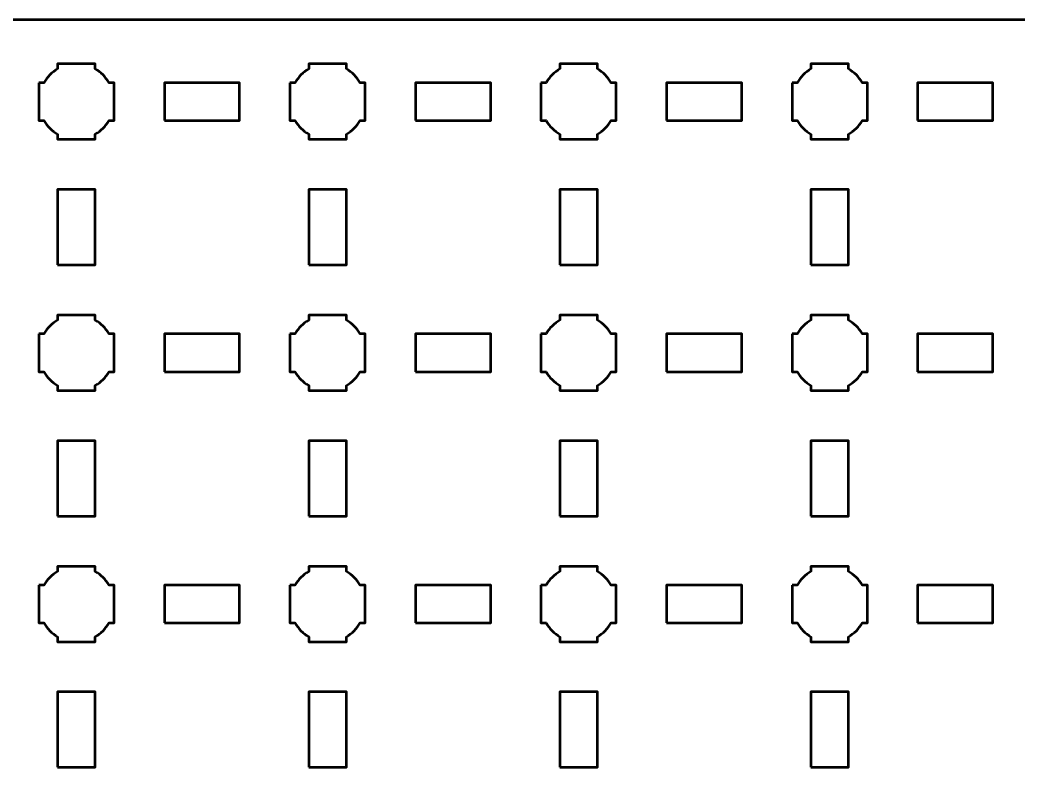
# Model space of a CAD drawing. Header units: centimetres. Extents: x -40.1 to 19.1, y -39.5 to 9.8.
# Drawn here: x -3.95 to 4, y 3.73 to 9.8 of the extents above; entities that cross this region are included whole.
import ezdxf

# ---------------------------------------------------------------- set-up
doc = ezdxf.new("R2010")
doc.units = ezdxf.units.CM
doc.header["$MEASUREMENT"] = 0
doc.layers.add('Layer 1', color=7, linetype='Continuous')

msp = doc.modelspace()

# ---------------------------------------------------------------- linework, layer by layer
at = {"layer": 'Layer 1', "lineweight": 53}
for points in [[(-2.8, 9), (-2.2, 9), (-2.2, 9.3), (-2.8, 9.3), (-2.8, 9)], [(-0.8, 9), (-0.2, 9), (-0.2, 9.3), (-0.8, 9.3), (-0.8, 9)], [(1.2, 9), (1.8, 9), (1.8, 9.3), (1.2, 9.3), (1.2, 9)], [(3.2, 9), (3.8, 9), (3.8, 9.3), (3.2, 9.3), (3.2, 9)], [(-3.65, 7.85), (-3.35, 7.85), (-3.35, 8.45), (-3.65, 8.45), (-3.65, 7.85)], [(-1.65, 7.85), (-1.35, 7.85), (-1.35, 8.45), (-1.65, 8.45), (-1.65, 7.85)], [(0.35, 7.85), (0.65, 7.85), (0.65, 8.45), (0.35, 8.45), (0.35, 7.85)], [(2.35, 7.85), (2.65, 7.85), (2.65, 8.45), (2.35, 8.45), (2.35, 7.85)], [(-2.8, 7), (-2.2, 7), (-2.2, 7.3), (-2.8, 7.3), (-2.8, 7)], [(-0.8, 7), (-0.2, 7), (-0.2, 7.3), (-0.8, 7.3), (-0.8, 7)], [(1.2, 7), (1.8, 7), (1.8, 7.3), (1.2, 7.3), (1.2, 7)], [(3.2, 7), (3.8, 7), (3.8, 7.3), (3.2, 7.3), (3.2, 7)], [(-3.65, 5.85), (-3.35, 5.85), (-3.35, 6.45), (-3.65, 6.45), (-3.65, 5.85)], [(-1.65, 5.85), (-1.35, 5.85), (-1.35, 6.45), (-1.65, 6.45), (-1.65, 5.85)], [(0.35, 5.85), (0.65, 5.85), (0.65, 6.45), (0.35, 6.45), (0.35, 5.85)], [(2.35, 5.85), (2.65, 5.85), (2.65, 6.45), (2.35, 6.45), (2.35, 5.85)], [(-2.8, 5), (-2.2, 5), (-2.2, 5.3), (-2.8, 5.3), (-2.8, 5)], [(-0.8, 5), (-0.2, 5), (-0.2, 5.3), (-0.8, 5.3), (-0.8, 5)], [(1.2, 5), (1.8, 5), (1.8, 5.3), (1.2, 5.3), (1.2, 5)], [(3.2, 5), (3.8, 5), (3.8, 5.3), (3.2, 5.3), (3.2, 5)], [(-3.65, 3.85), (-3.35, 3.85), (-3.35, 4.45), (-3.65, 4.45), (-3.65, 3.85)], [(-1.65, 3.85), (-1.35, 3.85), (-1.35, 4.45), (-1.65, 4.45), (-1.65, 3.85)], [(0.35, 3.85), (0.65, 3.85), (0.65, 4.45), (0.35, 4.45), (0.35, 3.85)], [(2.35, 3.85), (2.65, 3.85), (2.65, 4.45), (2.35, 4.45), (2.35, 3.85)]]:
    msp.add_lwpolyline(points, close=True, dxfattribs=at)
for points, knots in [([(-40.15, -39), (-40.15, -39), (-40.15, 9.3), (-40.15, 9.3), (-40.15, 9.3), (-40.15, 9.57609), (-39.92609, 9.8), (-39.65, 9.8), (-39.65, 9.8), (-39.65, 9.8), (18.65, 9.8), (18.65, 9.8), (18.65, 9.8), (18.92609, 9.8), (19.15, 9.57609), (19.15, 9.3), (19.15, 9.3), (19.15, 9.3), (19.15, -39), (19.15, -39), (19.15, -39), (19.15, -39.27609), (18.92609, -39.5), (18.65, -39.5), (18.65, -39.5), (18.65, -39.5), (-39.65, -39.5), (-39.65, -39.5), (-39.65, -39.5), (-39.92609, -39.5), (-40.15, -39.27609), (-40.15, -39)], [0, 0, 0, 0, 0.125, 0.125, 0.125, 0.125, 0.25, 0.25, 0.25, 0.25, 0.375, 0.375, 0.375, 0.375, 0.5, 0.5, 0.5, 0.5, 0.625, 0.625, 0.625, 0.625, 0.75, 0.75, 0.75, 0.75, 0.875, 0.875, 0.875, 0.875, 1, 1, 1, 1]), ([(-3.8, 9.3), (-3.8, 9.3), (-3.75985, 9.3), (-3.75985, 9.3), (-3.75985, 9.3), (-3.7335, 9.34553), (-3.69553, 9.3835), (-3.65, 9.40985), (-3.65, 9.40985), (-3.65, 9.40985), (-3.65, 9.45), (-3.65, 9.45), (-3.65, 9.45), (-3.65, 9.45), (-3.5, 9.45), (-3.5, 9.45), (-3.5, 9.45), (-3.5, 9.45), (-3.35, 9.45), (-3.35, 9.45), (-3.35, 9.45), (-3.35, 9.45), (-3.35, 9.40985), (-3.35, 9.40985), (-3.35, 9.40985), (-3.30447, 9.3835), (-3.2665, 9.34553), (-3.24015, 9.3), (-3.24015, 9.3), (-3.24015, 9.3), (-3.2, 9.3), (-3.2, 9.3), (-3.2, 9.3), (-3.2, 9.3), (-3.2, 9.15), (-3.2, 9.15), (-3.2, 9.15), (-3.2, 9.15), (-3.2, 9), (-3.2, 9), (-3.2, 9), (-3.2, 9), (-3.24015, 9), (-3.24015, 9), (-3.24015, 9), (-3.2665, 8.95447), (-3.30447, 8.9165), (-3.35, 8.89015), (-3.35, 8.89015), (-3.35, 8.89015), (-3.35, 8.85), (-3.35, 8.85), (-3.35, 8.85), (-3.35, 8.85), (-3.5, 8.85), (-3.5, 8.85), (-3.5, 8.85), (-3.5, 8.85), (-3.65, 8.85), (-3.65, 8.85), (-3.65, 8.85), (-3.65, 8.85), (-3.65, 8.89015), (-3.65, 8.89015), (-3.65, 8.89015), (-3.69553, 8.9165), (-3.7335, 8.95447), (-3.75985, 9), (-3.75985, 9), (-3.75985, 9), (-3.8, 9), (-3.8, 9), (-3.8, 9), (-3.8, 9), (-3.8, 9.15), (-3.8, 9.15), (-3.8, 9.15), (-3.8, 9.15), (-3.8, 9.3), (-3.8, 9.3)], [0, 0, 0, 0, 0.05, 0.05, 0.05, 0.05, 0.1, 0.1, 0.1, 0.1, 0.15, 0.15, 0.15, 0.15, 0.2, 0.2, 0.2, 0.2, 0.25, 0.25, 0.25, 0.25, 0.3, 0.3, 0.3, 0.3, 0.35, 0.35, 0.35, 0.35, 0.4, 0.4, 0.4, 0.4, 0.45, 0.45, 0.45, 0.45, 0.5, 0.5, 0.5, 0.5, 0.55, 0.55, 0.55, 0.55, 0.6, 0.6, 0.6, 0.6, 0.65, 0.65, 0.65, 0.65, 0.7, 0.7, 0.7, 0.7, 0.75, 0.75, 0.75, 0.75, 0.8, 0.8, 0.8, 0.8, 0.85, 0.85, 0.85, 0.85, 0.9, 0.9, 0.9, 0.9, 0.95, 0.95, 0.95, 0.95, 1, 1, 1, 1]), ([(-1.8, 9.3), (-1.8, 9.3), (-1.75985, 9.3), (-1.75985, 9.3), (-1.75985, 9.3), (-1.7335, 9.34553), (-1.69553, 9.3835), (-1.65, 9.40985), (-1.65, 9.40985), (-1.65, 9.40985), (-1.65, 9.45), (-1.65, 9.45), (-1.65, 9.45), (-1.65, 9.45), (-1.5, 9.45), (-1.5, 9.45), (-1.5, 9.45), (-1.5, 9.45), (-1.35, 9.45), (-1.35, 9.45), (-1.35, 9.45), (-1.35, 9.45), (-1.35, 9.40985), (-1.35, 9.40985), (-1.35, 9.40985), (-1.30447, 9.3835), (-1.2665, 9.34553), (-1.24015, 9.3), (-1.24015, 9.3), (-1.24015, 9.3), (-1.2, 9.3), (-1.2, 9.3), (-1.2, 9.3), (-1.2, 9.3), (-1.2, 9.15), (-1.2, 9.15), (-1.2, 9.15), (-1.2, 9.15), (-1.2, 9), (-1.2, 9), (-1.2, 9), (-1.2, 9), (-1.24015, 9), (-1.24015, 9), (-1.24015, 9), (-1.2665, 8.95447), (-1.30447, 8.9165), (-1.35, 8.89015), (-1.35, 8.89015), (-1.35, 8.89015), (-1.35, 8.85), (-1.35, 8.85), (-1.35, 8.85), (-1.35, 8.85), (-1.5, 8.85), (-1.5, 8.85), (-1.5, 8.85), (-1.5, 8.85), (-1.65, 8.85), (-1.65, 8.85), (-1.65, 8.85), (-1.65, 8.85), (-1.65, 8.89015), (-1.65, 8.89015), (-1.65, 8.89015), (-1.69553, 8.9165), (-1.7335, 8.95447), (-1.75985, 9), (-1.75985, 9), (-1.75985, 9), (-1.8, 9), (-1.8, 9), (-1.8, 9), (-1.8, 9), (-1.8, 9.15), (-1.8, 9.15), (-1.8, 9.15), (-1.8, 9.15), (-1.8, 9.3), (-1.8, 9.3)], [0, 0, 0, 0, 0.05, 0.05, 0.05, 0.05, 0.1, 0.1, 0.1, 0.1, 0.15, 0.15, 0.15, 0.15, 0.2, 0.2, 0.2, 0.2, 0.25, 0.25, 0.25, 0.25, 0.3, 0.3, 0.3, 0.3, 0.35, 0.35, 0.35, 0.35, 0.4, 0.4, 0.4, 0.4, 0.45, 0.45, 0.45, 0.45, 0.5, 0.5, 0.5, 0.5, 0.55, 0.55, 0.55, 0.55, 0.6, 0.6, 0.6, 0.6, 0.65, 0.65, 0.65, 0.65, 0.7, 0.7, 0.7, 0.7, 0.75, 0.75, 0.75, 0.75, 0.8, 0.8, 0.8, 0.8, 0.85, 0.85, 0.85, 0.85, 0.9, 0.9, 0.9, 0.9, 0.95, 0.95, 0.95, 0.95, 1, 1, 1, 1]), ([(0.2, 9.3), (0.2, 9.3), (0.24015, 9.3), (0.24015, 9.3), (0.24015, 9.3), (0.2665, 9.34553), (0.30447, 9.3835), (0.35, 9.40985), (0.35, 9.40985), (0.35, 9.40985), (0.35, 9.45), (0.35, 9.45), (0.35, 9.45), (0.35, 9.45), (0.5, 9.45), (0.5, 9.45), (0.5, 9.45), (0.5, 9.45), (0.65, 9.45), (0.65, 9.45), (0.65, 9.45), (0.65, 9.45), (0.65, 9.40985), (0.65, 9.40985), (0.65, 9.40985), (0.69553, 9.3835), (0.7335, 9.34553), (0.75985, 9.3), (0.75985, 9.3), (0.75985, 9.3), (0.8, 9.3), (0.8, 9.3), (0.8, 9.3), (0.8, 9.3), (0.8, 9.15), (0.8, 9.15), (0.8, 9.15), (0.8, 9.15), (0.8, 9), (0.8, 9), (0.8, 9), (0.8, 9), (0.75985, 9), (0.75985, 9), (0.75985, 9), (0.7335, 8.95447), (0.69553, 8.9165), (0.65, 8.89015), (0.65, 8.89015), (0.65, 8.89015), (0.65, 8.85), (0.65, 8.85), (0.65, 8.85), (0.65, 8.85), (0.5, 8.85), (0.5, 8.85), (0.5, 8.85), (0.5, 8.85), (0.35, 8.85), (0.35, 8.85), (0.35, 8.85), (0.35, 8.85), (0.35, 8.89015), (0.35, 8.89015), (0.35, 8.89015), (0.30447, 8.9165), (0.2665, 8.95447), (0.24015, 9), (0.24015, 9), (0.24015, 9), (0.2, 9), (0.2, 9), (0.2, 9), (0.2, 9), (0.2, 9.15), (0.2, 9.15), (0.2, 9.15), (0.2, 9.15), (0.2, 9.3), (0.2, 9.3)], [0, 0, 0, 0, 0.05, 0.05, 0.05, 0.05, 0.1, 0.1, 0.1, 0.1, 0.15, 0.15, 0.15, 0.15, 0.2, 0.2, 0.2, 0.2, 0.25, 0.25, 0.25, 0.25, 0.3, 0.3, 0.3, 0.3, 0.35, 0.35, 0.35, 0.35, 0.4, 0.4, 0.4, 0.4, 0.45, 0.45, 0.45, 0.45, 0.5, 0.5, 0.5, 0.5, 0.55, 0.55, 0.55, 0.55, 0.6, 0.6, 0.6, 0.6, 0.65, 0.65, 0.65, 0.65, 0.7, 0.7, 0.7, 0.7, 0.75, 0.75, 0.75, 0.75, 0.8, 0.8, 0.8, 0.8, 0.85, 0.85, 0.85, 0.85, 0.9, 0.9, 0.9, 0.9, 0.95, 0.95, 0.95, 0.95, 1, 1, 1, 1]), ([(2.2, 9.3), (2.2, 9.3), (2.24015, 9.3), (2.24015, 9.3), (2.24015, 9.3), (2.2665, 9.34553), (2.30447, 9.3835), (2.35, 9.40985), (2.35, 9.40985), (2.35, 9.40985), (2.35, 9.45), (2.35, 9.45), (2.35, 9.45), (2.35, 9.45), (2.5, 9.45), (2.5, 9.45), (2.5, 9.45), (2.5, 9.45), (2.65, 9.45), (2.65, 9.45), (2.65, 9.45), (2.65, 9.45), (2.65, 9.40985), (2.65, 9.40985), (2.65, 9.40985), (2.69553, 9.3835), (2.7335, 9.34553), (2.75985, 9.3), (2.75985, 9.3), (2.75985, 9.3), (2.8, 9.3), (2.8, 9.3), (2.8, 9.3), (2.8, 9.3), (2.8, 9.15), (2.8, 9.15), (2.8, 9.15), (2.8, 9.15), (2.8, 9), (2.8, 9), (2.8, 9), (2.8, 9), (2.75985, 9), (2.75985, 9), (2.75985, 9), (2.7335, 8.95447), (2.69553, 8.9165), (2.65, 8.89015), (2.65, 8.89015), (2.65, 8.89015), (2.65, 8.85), (2.65, 8.85), (2.65, 8.85), (2.65, 8.85), (2.5, 8.85), (2.5, 8.85), (2.5, 8.85), (2.5, 8.85), (2.35, 8.85), (2.35, 8.85), (2.35, 8.85), (2.35, 8.85), (2.35, 8.89015), (2.35, 8.89015), (2.35, 8.89015), (2.30447, 8.9165), (2.2665, 8.95447), (2.24015, 9), (2.24015, 9), (2.24015, 9), (2.2, 9), (2.2, 9), (2.2, 9), (2.2, 9), (2.2, 9.15), (2.2, 9.15), (2.2, 9.15), (2.2, 9.15), (2.2, 9.3), (2.2, 9.3)], [0, 0, 0, 0, 0.05, 0.05, 0.05, 0.05, 0.1, 0.1, 0.1, 0.1, 0.15, 0.15, 0.15, 0.15, 0.2, 0.2, 0.2, 0.2, 0.25, 0.25, 0.25, 0.25, 0.3, 0.3, 0.3, 0.3, 0.35, 0.35, 0.35, 0.35, 0.4, 0.4, 0.4, 0.4, 0.45, 0.45, 0.45, 0.45, 0.5, 0.5, 0.5, 0.5, 0.55, 0.55, 0.55, 0.55, 0.6, 0.6, 0.6, 0.6, 0.65, 0.65, 0.65, 0.65, 0.7, 0.7, 0.7, 0.7, 0.75, 0.75, 0.75, 0.75, 0.8, 0.8, 0.8, 0.8, 0.85, 0.85, 0.85, 0.85, 0.9, 0.9, 0.9, 0.9, 0.95, 0.95, 0.95, 0.95, 1, 1, 1, 1]), ([(-3.8, 7.3), (-3.8, 7.3), (-3.75985, 7.3), (-3.75985, 7.3), (-3.75985, 7.3), (-3.7335, 7.34553), (-3.69553, 7.3835), (-3.65, 7.40985), (-3.65, 7.40985), (-3.65, 7.40985), (-3.65, 7.45), (-3.65, 7.45), (-3.65, 7.45), (-3.65, 7.45), (-3.5, 7.45), (-3.5, 7.45), (-3.5, 7.45), (-3.5, 7.45), (-3.35, 7.45), (-3.35, 7.45), (-3.35, 7.45), (-3.35, 7.45), (-3.35, 7.40985), (-3.35, 7.40985), (-3.35, 7.40985), (-3.30447, 7.3835), (-3.2665, 7.34553), (-3.24015, 7.3), (-3.24015, 7.3), (-3.24015, 7.3), (-3.2, 7.3), (-3.2, 7.3), (-3.2, 7.3), (-3.2, 7.3), (-3.2, 7.15), (-3.2, 7.15), (-3.2, 7.15), (-3.2, 7.15), (-3.2, 7), (-3.2, 7), (-3.2, 7), (-3.2, 7), (-3.24015, 7), (-3.24015, 7), (-3.24015, 7), (-3.2665, 6.95447), (-3.30447, 6.9165), (-3.35, 6.89015), (-3.35, 6.89015), (-3.35, 6.89015), (-3.35, 6.85), (-3.35, 6.85), (-3.35, 6.85), (-3.35, 6.85), (-3.5, 6.85), (-3.5, 6.85), (-3.5, 6.85), (-3.5, 6.85), (-3.65, 6.85), (-3.65, 6.85), (-3.65, 6.85), (-3.65, 6.85), (-3.65, 6.89015), (-3.65, 6.89015), (-3.65, 6.89015), (-3.69553, 6.9165), (-3.7335, 6.95447), (-3.75985, 7), (-3.75985, 7), (-3.75985, 7), (-3.8, 7), (-3.8, 7), (-3.8, 7), (-3.8, 7), (-3.8, 7.15), (-3.8, 7.15), (-3.8, 7.15), (-3.8, 7.15), (-3.8, 7.3), (-3.8, 7.3)], [0, 0, 0, 0, 0.05, 0.05, 0.05, 0.05, 0.1, 0.1, 0.1, 0.1, 0.15, 0.15, 0.15, 0.15, 0.2, 0.2, 0.2, 0.2, 0.25, 0.25, 0.25, 0.25, 0.3, 0.3, 0.3, 0.3, 0.35, 0.35, 0.35, 0.35, 0.4, 0.4, 0.4, 0.4, 0.45, 0.45, 0.45, 0.45, 0.5, 0.5, 0.5, 0.5, 0.55, 0.55, 0.55, 0.55, 0.6, 0.6, 0.6, 0.6, 0.65, 0.65, 0.65, 0.65, 0.7, 0.7, 0.7, 0.7, 0.75, 0.75, 0.75, 0.75, 0.8, 0.8, 0.8, 0.8, 0.85, 0.85, 0.85, 0.85, 0.9, 0.9, 0.9, 0.9, 0.95, 0.95, 0.95, 0.95, 1, 1, 1, 1]), ([(-1.8, 7.3), (-1.8, 7.3), (-1.75985, 7.3), (-1.75985, 7.3), (-1.75985, 7.3), (-1.7335, 7.34553), (-1.69553, 7.3835), (-1.65, 7.40985), (-1.65, 7.40985), (-1.65, 7.40985), (-1.65, 7.45), (-1.65, 7.45), (-1.65, 7.45), (-1.65, 7.45), (-1.5, 7.45), (-1.5, 7.45), (-1.5, 7.45), (-1.5, 7.45), (-1.35, 7.45), (-1.35, 7.45), (-1.35, 7.45), (-1.35, 7.45), (-1.35, 7.40985), (-1.35, 7.40985), (-1.35, 7.40985), (-1.30447, 7.3835), (-1.2665, 7.34553), (-1.24015, 7.3), (-1.24015, 7.3), (-1.24015, 7.3), (-1.2, 7.3), (-1.2, 7.3), (-1.2, 7.3), (-1.2, 7.3), (-1.2, 7.15), (-1.2, 7.15), (-1.2, 7.15), (-1.2, 7.15), (-1.2, 7), (-1.2, 7), (-1.2, 7), (-1.2, 7), (-1.24015, 7), (-1.24015, 7), (-1.24015, 7), (-1.2665, 6.95447), (-1.30447, 6.9165), (-1.35, 6.89015), (-1.35, 6.89015), (-1.35, 6.89015), (-1.35, 6.85), (-1.35, 6.85), (-1.35, 6.85), (-1.35, 6.85), (-1.5, 6.85), (-1.5, 6.85), (-1.5, 6.85), (-1.5, 6.85), (-1.65, 6.85), (-1.65, 6.85), (-1.65, 6.85), (-1.65, 6.85), (-1.65, 6.89015), (-1.65, 6.89015), (-1.65, 6.89015), (-1.69553, 6.9165), (-1.7335, 6.95447), (-1.75985, 7), (-1.75985, 7), (-1.75985, 7), (-1.8, 7), (-1.8, 7), (-1.8, 7), (-1.8, 7), (-1.8, 7.15), (-1.8, 7.15), (-1.8, 7.15), (-1.8, 7.15), (-1.8, 7.3), (-1.8, 7.3)], [0, 0, 0, 0, 0.05, 0.05, 0.05, 0.05, 0.1, 0.1, 0.1, 0.1, 0.15, 0.15, 0.15, 0.15, 0.2, 0.2, 0.2, 0.2, 0.25, 0.25, 0.25, 0.25, 0.3, 0.3, 0.3, 0.3, 0.35, 0.35, 0.35, 0.35, 0.4, 0.4, 0.4, 0.4, 0.45, 0.45, 0.45, 0.45, 0.5, 0.5, 0.5, 0.5, 0.55, 0.55, 0.55, 0.55, 0.6, 0.6, 0.6, 0.6, 0.65, 0.65, 0.65, 0.65, 0.7, 0.7, 0.7, 0.7, 0.75, 0.75, 0.75, 0.75, 0.8, 0.8, 0.8, 0.8, 0.85, 0.85, 0.85, 0.85, 0.9, 0.9, 0.9, 0.9, 0.95, 0.95, 0.95, 0.95, 1, 1, 1, 1]), ([(0.2, 7.3), (0.2, 7.3), (0.24015, 7.3), (0.24015, 7.3), (0.24015, 7.3), (0.2665, 7.34553), (0.30447, 7.3835), (0.35, 7.40985), (0.35, 7.40985), (0.35, 7.40985), (0.35, 7.45), (0.35, 7.45), (0.35, 7.45), (0.35, 7.45), (0.5, 7.45), (0.5, 7.45), (0.5, 7.45), (0.5, 7.45), (0.65, 7.45), (0.65, 7.45), (0.65, 7.45), (0.65, 7.45), (0.65, 7.40985), (0.65, 7.40985), (0.65, 7.40985), (0.69553, 7.3835), (0.7335, 7.34553), (0.75985, 7.3), (0.75985, 7.3), (0.75985, 7.3), (0.8, 7.3), (0.8, 7.3), (0.8, 7.3), (0.8, 7.3), (0.8, 7.15), (0.8, 7.15), (0.8, 7.15), (0.8, 7.15), (0.8, 7), (0.8, 7), (0.8, 7), (0.8, 7), (0.75985, 7), (0.75985, 7), (0.75985, 7), (0.7335, 6.95447), (0.69553, 6.9165), (0.65, 6.89015), (0.65, 6.89015), (0.65, 6.89015), (0.65, 6.85), (0.65, 6.85), (0.65, 6.85), (0.65, 6.85), (0.5, 6.85), (0.5, 6.85), (0.5, 6.85), (0.5, 6.85), (0.35, 6.85), (0.35, 6.85), (0.35, 6.85), (0.35, 6.85), (0.35, 6.89015), (0.35, 6.89015), (0.35, 6.89015), (0.30447, 6.9165), (0.2665, 6.95447), (0.24015, 7), (0.24015, 7), (0.24015, 7), (0.2, 7), (0.2, 7), (0.2, 7), (0.2, 7), (0.2, 7.15), (0.2, 7.15), (0.2, 7.15), (0.2, 7.15), (0.2, 7.3), (0.2, 7.3)], [0, 0, 0, 0, 0.05, 0.05, 0.05, 0.05, 0.1, 0.1, 0.1, 0.1, 0.15, 0.15, 0.15, 0.15, 0.2, 0.2, 0.2, 0.2, 0.25, 0.25, 0.25, 0.25, 0.3, 0.3, 0.3, 0.3, 0.35, 0.35, 0.35, 0.35, 0.4, 0.4, 0.4, 0.4, 0.45, 0.45, 0.45, 0.45, 0.5, 0.5, 0.5, 0.5, 0.55, 0.55, 0.55, 0.55, 0.6, 0.6, 0.6, 0.6, 0.65, 0.65, 0.65, 0.65, 0.7, 0.7, 0.7, 0.7, 0.75, 0.75, 0.75, 0.75, 0.8, 0.8, 0.8, 0.8, 0.85, 0.85, 0.85, 0.85, 0.9, 0.9, 0.9, 0.9, 0.95, 0.95, 0.95, 0.95, 1, 1, 1, 1]), ([(2.2, 7.3), (2.2, 7.3), (2.24015, 7.3), (2.24015, 7.3), (2.24015, 7.3), (2.2665, 7.34553), (2.30447, 7.3835), (2.35, 7.40985), (2.35, 7.40985), (2.35, 7.40985), (2.35, 7.45), (2.35, 7.45), (2.35, 7.45), (2.35, 7.45), (2.5, 7.45), (2.5, 7.45), (2.5, 7.45), (2.5, 7.45), (2.65, 7.45), (2.65, 7.45), (2.65, 7.45), (2.65, 7.45), (2.65, 7.40985), (2.65, 7.40985), (2.65, 7.40985), (2.69553, 7.3835), (2.7335, 7.34553), (2.75985, 7.3), (2.75985, 7.3), (2.75985, 7.3), (2.8, 7.3), (2.8, 7.3), (2.8, 7.3), (2.8, 7.3), (2.8, 7.15), (2.8, 7.15), (2.8, 7.15), (2.8, 7.15), (2.8, 7), (2.8, 7), (2.8, 7), (2.8, 7), (2.75985, 7), (2.75985, 7), (2.75985, 7), (2.7335, 6.95447), (2.69553, 6.9165), (2.65, 6.89015), (2.65, 6.89015), (2.65, 6.89015), (2.65, 6.85), (2.65, 6.85), (2.65, 6.85), (2.65, 6.85), (2.5, 6.85), (2.5, 6.85), (2.5, 6.85), (2.5, 6.85), (2.35, 6.85), (2.35, 6.85), (2.35, 6.85), (2.35, 6.85), (2.35, 6.89015), (2.35, 6.89015), (2.35, 6.89015), (2.30447, 6.9165), (2.2665, 6.95447), (2.24015, 7), (2.24015, 7), (2.24015, 7), (2.2, 7), (2.2, 7), (2.2, 7), (2.2, 7), (2.2, 7.15), (2.2, 7.15), (2.2, 7.15), (2.2, 7.15), (2.2, 7.3), (2.2, 7.3)], [0, 0, 0, 0, 0.05, 0.05, 0.05, 0.05, 0.1, 0.1, 0.1, 0.1, 0.15, 0.15, 0.15, 0.15, 0.2, 0.2, 0.2, 0.2, 0.25, 0.25, 0.25, 0.25, 0.3, 0.3, 0.3, 0.3, 0.35, 0.35, 0.35, 0.35, 0.4, 0.4, 0.4, 0.4, 0.45, 0.45, 0.45, 0.45, 0.5, 0.5, 0.5, 0.5, 0.55, 0.55, 0.55, 0.55, 0.6, 0.6, 0.6, 0.6, 0.65, 0.65, 0.65, 0.65, 0.7, 0.7, 0.7, 0.7, 0.75, 0.75, 0.75, 0.75, 0.8, 0.8, 0.8, 0.8, 0.85, 0.85, 0.85, 0.85, 0.9, 0.9, 0.9, 0.9, 0.95, 0.95, 0.95, 0.95, 1, 1, 1, 1]), ([(-3.8, 5.3), (-3.8, 5.3), (-3.75985, 5.3), (-3.75985, 5.3), (-3.75985, 5.3), (-3.7335, 5.34553), (-3.69553, 5.3835), (-3.65, 5.40985), (-3.65, 5.40985), (-3.65, 5.40985), (-3.65, 5.45), (-3.65, 5.45), (-3.65, 5.45), (-3.65, 5.45), (-3.5, 5.45), (-3.5, 5.45), (-3.5, 5.45), (-3.5, 5.45), (-3.35, 5.45), (-3.35, 5.45), (-3.35, 5.45), (-3.35, 5.45), (-3.35, 5.40985), (-3.35, 5.40985), (-3.35, 5.40985), (-3.30447, 5.3835), (-3.2665, 5.34553), (-3.24015, 5.3), (-3.24015, 5.3), (-3.24015, 5.3), (-3.2, 5.3), (-3.2, 5.3), (-3.2, 5.3), (-3.2, 5.3), (-3.2, 5.15), (-3.2, 5.15), (-3.2, 5.15), (-3.2, 5.15), (-3.2, 5), (-3.2, 5), (-3.2, 5), (-3.2, 5), (-3.24015, 5), (-3.24015, 5), (-3.24015, 5), (-3.2665, 4.95447), (-3.30447, 4.9165), (-3.35, 4.89015), (-3.35, 4.89015), (-3.35, 4.89015), (-3.35, 4.85), (-3.35, 4.85), (-3.35, 4.85), (-3.35, 4.85), (-3.5, 4.85), (-3.5, 4.85), (-3.5, 4.85), (-3.5, 4.85), (-3.65, 4.85), (-3.65, 4.85), (-3.65, 4.85), (-3.65, 4.85), (-3.65, 4.89015), (-3.65, 4.89015), (-3.65, 4.89015), (-3.69553, 4.9165), (-3.7335, 4.95447), (-3.75985, 5), (-3.75985, 5), (-3.75985, 5), (-3.8, 5), (-3.8, 5), (-3.8, 5), (-3.8, 5), (-3.8, 5.15), (-3.8, 5.15), (-3.8, 5.15), (-3.8, 5.15), (-3.8, 5.3), (-3.8, 5.3)], [0, 0, 0, 0, 0.05, 0.05, 0.05, 0.05, 0.1, 0.1, 0.1, 0.1, 0.15, 0.15, 0.15, 0.15, 0.2, 0.2, 0.2, 0.2, 0.25, 0.25, 0.25, 0.25, 0.3, 0.3, 0.3, 0.3, 0.35, 0.35, 0.35, 0.35, 0.4, 0.4, 0.4, 0.4, 0.45, 0.45, 0.45, 0.45, 0.5, 0.5, 0.5, 0.5, 0.55, 0.55, 0.55, 0.55, 0.6, 0.6, 0.6, 0.6, 0.65, 0.65, 0.65, 0.65, 0.7, 0.7, 0.7, 0.7, 0.75, 0.75, 0.75, 0.75, 0.8, 0.8, 0.8, 0.8, 0.85, 0.85, 0.85, 0.85, 0.9, 0.9, 0.9, 0.9, 0.95, 0.95, 0.95, 0.95, 1, 1, 1, 1]), ([(-1.8, 5.3), (-1.8, 5.3), (-1.75985, 5.3), (-1.75985, 5.3), (-1.75985, 5.3), (-1.7335, 5.34553), (-1.69553, 5.3835), (-1.65, 5.40985), (-1.65, 5.40985), (-1.65, 5.40985), (-1.65, 5.45), (-1.65, 5.45), (-1.65, 5.45), (-1.65, 5.45), (-1.5, 5.45), (-1.5, 5.45), (-1.5, 5.45), (-1.5, 5.45), (-1.35, 5.45), (-1.35, 5.45), (-1.35, 5.45), (-1.35, 5.45), (-1.35, 5.40985), (-1.35, 5.40985), (-1.35, 5.40985), (-1.30447, 5.3835), (-1.2665, 5.34553), (-1.24015, 5.3), (-1.24015, 5.3), (-1.24015, 5.3), (-1.2, 5.3), (-1.2, 5.3), (-1.2, 5.3), (-1.2, 5.3), (-1.2, 5.15), (-1.2, 5.15), (-1.2, 5.15), (-1.2, 5.15), (-1.2, 5), (-1.2, 5), (-1.2, 5), (-1.2, 5), (-1.24015, 5), (-1.24015, 5), (-1.24015, 5), (-1.2665, 4.95447), (-1.30447, 4.9165), (-1.35, 4.89015), (-1.35, 4.89015), (-1.35, 4.89015), (-1.35, 4.85), (-1.35, 4.85), (-1.35, 4.85), (-1.35, 4.85), (-1.5, 4.85), (-1.5, 4.85), (-1.5, 4.85), (-1.5, 4.85), (-1.65, 4.85), (-1.65, 4.85), (-1.65, 4.85), (-1.65, 4.85), (-1.65, 4.89015), (-1.65, 4.89015), (-1.65, 4.89015), (-1.69553, 4.9165), (-1.7335, 4.95447), (-1.75985, 5), (-1.75985, 5), (-1.75985, 5), (-1.8, 5), (-1.8, 5), (-1.8, 5), (-1.8, 5), (-1.8, 5.15), (-1.8, 5.15), (-1.8, 5.15), (-1.8, 5.15), (-1.8, 5.3), (-1.8, 5.3)], [0, 0, 0, 0, 0.05, 0.05, 0.05, 0.05, 0.1, 0.1, 0.1, 0.1, 0.15, 0.15, 0.15, 0.15, 0.2, 0.2, 0.2, 0.2, 0.25, 0.25, 0.25, 0.25, 0.3, 0.3, 0.3, 0.3, 0.35, 0.35, 0.35, 0.35, 0.4, 0.4, 0.4, 0.4, 0.45, 0.45, 0.45, 0.45, 0.5, 0.5, 0.5, 0.5, 0.55, 0.55, 0.55, 0.55, 0.6, 0.6, 0.6, 0.6, 0.65, 0.65, 0.65, 0.65, 0.7, 0.7, 0.7, 0.7, 0.75, 0.75, 0.75, 0.75, 0.8, 0.8, 0.8, 0.8, 0.85, 0.85, 0.85, 0.85, 0.9, 0.9, 0.9, 0.9, 0.95, 0.95, 0.95, 0.95, 1, 1, 1, 1]), ([(0.2, 5.3), (0.2, 5.3), (0.24015, 5.3), (0.24015, 5.3), (0.24015, 5.3), (0.2665, 5.34553), (0.30447, 5.3835), (0.35, 5.40985), (0.35, 5.40985), (0.35, 5.40985), (0.35, 5.45), (0.35, 5.45), (0.35, 5.45), (0.35, 5.45), (0.5, 5.45), (0.5, 5.45), (0.5, 5.45), (0.5, 5.45), (0.65, 5.45), (0.65, 5.45), (0.65, 5.45), (0.65, 5.45), (0.65, 5.40985), (0.65, 5.40985), (0.65, 5.40985), (0.69553, 5.3835), (0.7335, 5.34553), (0.75985, 5.3), (0.75985, 5.3), (0.75985, 5.3), (0.8, 5.3), (0.8, 5.3), (0.8, 5.3), (0.8, 5.3), (0.8, 5.15), (0.8, 5.15), (0.8, 5.15), (0.8, 5.15), (0.8, 5), (0.8, 5), (0.8, 5), (0.8, 5), (0.75985, 5), (0.75985, 5), (0.75985, 5), (0.7335, 4.95447), (0.69553, 4.9165), (0.65, 4.89015), (0.65, 4.89015), (0.65, 4.89015), (0.65, 4.85), (0.65, 4.85), (0.65, 4.85), (0.65, 4.85), (0.5, 4.85), (0.5, 4.85), (0.5, 4.85), (0.5, 4.85), (0.35, 4.85), (0.35, 4.85), (0.35, 4.85), (0.35, 4.85), (0.35, 4.89015), (0.35, 4.89015), (0.35, 4.89015), (0.30447, 4.9165), (0.2665, 4.95447), (0.24015, 5), (0.24015, 5), (0.24015, 5), (0.2, 5), (0.2, 5), (0.2, 5), (0.2, 5), (0.2, 5.15), (0.2, 5.15), (0.2, 5.15), (0.2, 5.15), (0.2, 5.3), (0.2, 5.3)], [0, 0, 0, 0, 0.05, 0.05, 0.05, 0.05, 0.1, 0.1, 0.1, 0.1, 0.15, 0.15, 0.15, 0.15, 0.2, 0.2, 0.2, 0.2, 0.25, 0.25, 0.25, 0.25, 0.3, 0.3, 0.3, 0.3, 0.35, 0.35, 0.35, 0.35, 0.4, 0.4, 0.4, 0.4, 0.45, 0.45, 0.45, 0.45, 0.5, 0.5, 0.5, 0.5, 0.55, 0.55, 0.55, 0.55, 0.6, 0.6, 0.6, 0.6, 0.65, 0.65, 0.65, 0.65, 0.7, 0.7, 0.7, 0.7, 0.75, 0.75, 0.75, 0.75, 0.8, 0.8, 0.8, 0.8, 0.85, 0.85, 0.85, 0.85, 0.9, 0.9, 0.9, 0.9, 0.95, 0.95, 0.95, 0.95, 1, 1, 1, 1]), ([(2.2, 5.3), (2.2, 5.3), (2.24015, 5.3), (2.24015, 5.3), (2.24015, 5.3), (2.2665, 5.34553), (2.30447, 5.3835), (2.35, 5.40985), (2.35, 5.40985), (2.35, 5.40985), (2.35, 5.45), (2.35, 5.45), (2.35, 5.45), (2.35, 5.45), (2.5, 5.45), (2.5, 5.45), (2.5, 5.45), (2.5, 5.45), (2.65, 5.45), (2.65, 5.45), (2.65, 5.45), (2.65, 5.45), (2.65, 5.40985), (2.65, 5.40985), (2.65, 5.40985), (2.69553, 5.3835), (2.7335, 5.34553), (2.75985, 5.3), (2.75985, 5.3), (2.75985, 5.3), (2.8, 5.3), (2.8, 5.3), (2.8, 5.3), (2.8, 5.3), (2.8, 5.15), (2.8, 5.15), (2.8, 5.15), (2.8, 5.15), (2.8, 5), (2.8, 5), (2.8, 5), (2.8, 5), (2.75985, 5), (2.75985, 5), (2.75985, 5), (2.7335, 4.95447), (2.69553, 4.9165), (2.65, 4.89015), (2.65, 4.89015), (2.65, 4.89015), (2.65, 4.85), (2.65, 4.85), (2.65, 4.85), (2.65, 4.85), (2.5, 4.85), (2.5, 4.85), (2.5, 4.85), (2.5, 4.85), (2.35, 4.85), (2.35, 4.85), (2.35, 4.85), (2.35, 4.85), (2.35, 4.89015), (2.35, 4.89015), (2.35, 4.89015), (2.30447, 4.9165), (2.2665, 4.95447), (2.24015, 5), (2.24015, 5), (2.24015, 5), (2.2, 5), (2.2, 5), (2.2, 5), (2.2, 5), (2.2, 5.15), (2.2, 5.15), (2.2, 5.15), (2.2, 5.15), (2.2, 5.3), (2.2, 5.3)], [0, 0, 0, 0, 0.05, 0.05, 0.05, 0.05, 0.1, 0.1, 0.1, 0.1, 0.15, 0.15, 0.15, 0.15, 0.2, 0.2, 0.2, 0.2, 0.25, 0.25, 0.25, 0.25, 0.3, 0.3, 0.3, 0.3, 0.35, 0.35, 0.35, 0.35, 0.4, 0.4, 0.4, 0.4, 0.45, 0.45, 0.45, 0.45, 0.5, 0.5, 0.5, 0.5, 0.55, 0.55, 0.55, 0.55, 0.6, 0.6, 0.6, 0.6, 0.65, 0.65, 0.65, 0.65, 0.7, 0.7, 0.7, 0.7, 0.75, 0.75, 0.75, 0.75, 0.8, 0.8, 0.8, 0.8, 0.85, 0.85, 0.85, 0.85, 0.9, 0.9, 0.9, 0.9, 0.95, 0.95, 0.95, 0.95, 1, 1, 1, 1])]:
    msp.add_open_spline(points, degree=3, knots=knots, dxfattribs=at)

doc.saveas('drawing.dxf')
